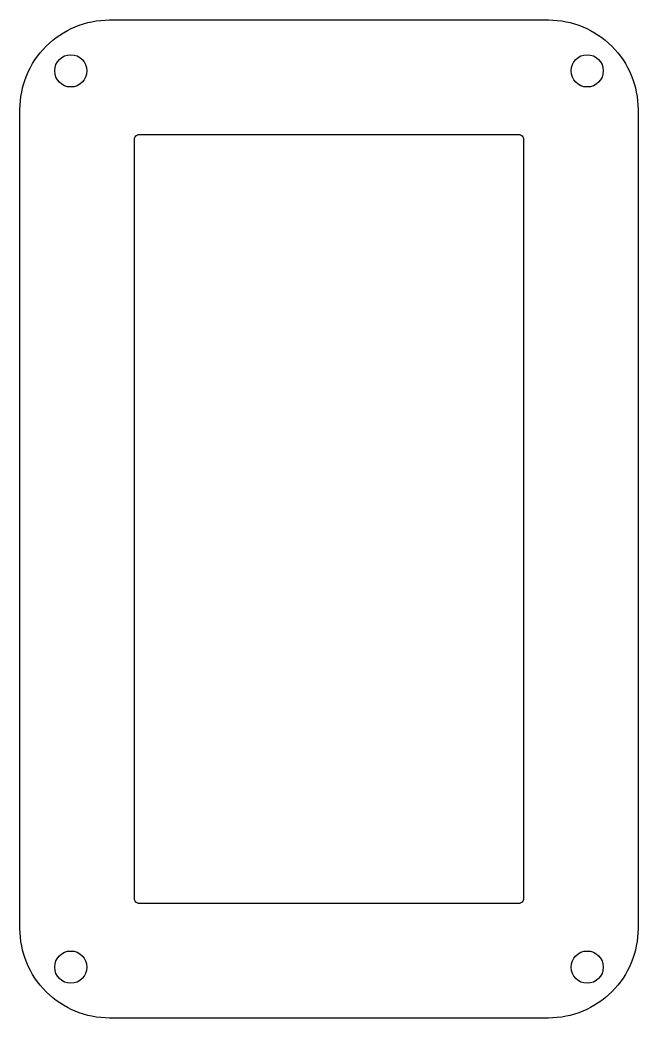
# Model space of a CAD drawing. Header units: millimetres. Extents: x -12 to 50, y -88 to 12.
import ezdxf

# ---------------------------------------------------------------- set-up
doc = ezdxf.new("R2010")
doc.units = ezdxf.units.MM
doc.layers.get('0').update_dxf_attribs({"linetype": 'CONTINUOUS'})

msp = doc.modelspace()

# ---------------------------------------------------------------- linework, layer by layer
for points in [[(-12, 3, -0.414214), (-3, 12), (41.1, 12, -0.414214), (50.1, 3), (50.1, -79.2, -0.414214), (41.1, -88.2), (-3, -88.2, -0.414214), (-12, -79.2)], [(-0.5, 0, -0.414214), (0, 0.5), (38.1, 0.5, -0.414214), (38.6, 0), (38.6, -76.2, -0.414214), (38.1, -76.7), (0, -76.7, -0.414214), (-0.5, -76.2)]]:
    msp.add_lwpolyline(points, format="xyb", close=True)
for centre in [(-6.89, 6.89), (44.99, 6.89), (-6.89, -83.09), (44.99, -83.09)]:
    msp.add_circle(centre, 1.62)

doc.saveas('drawing.dxf')
